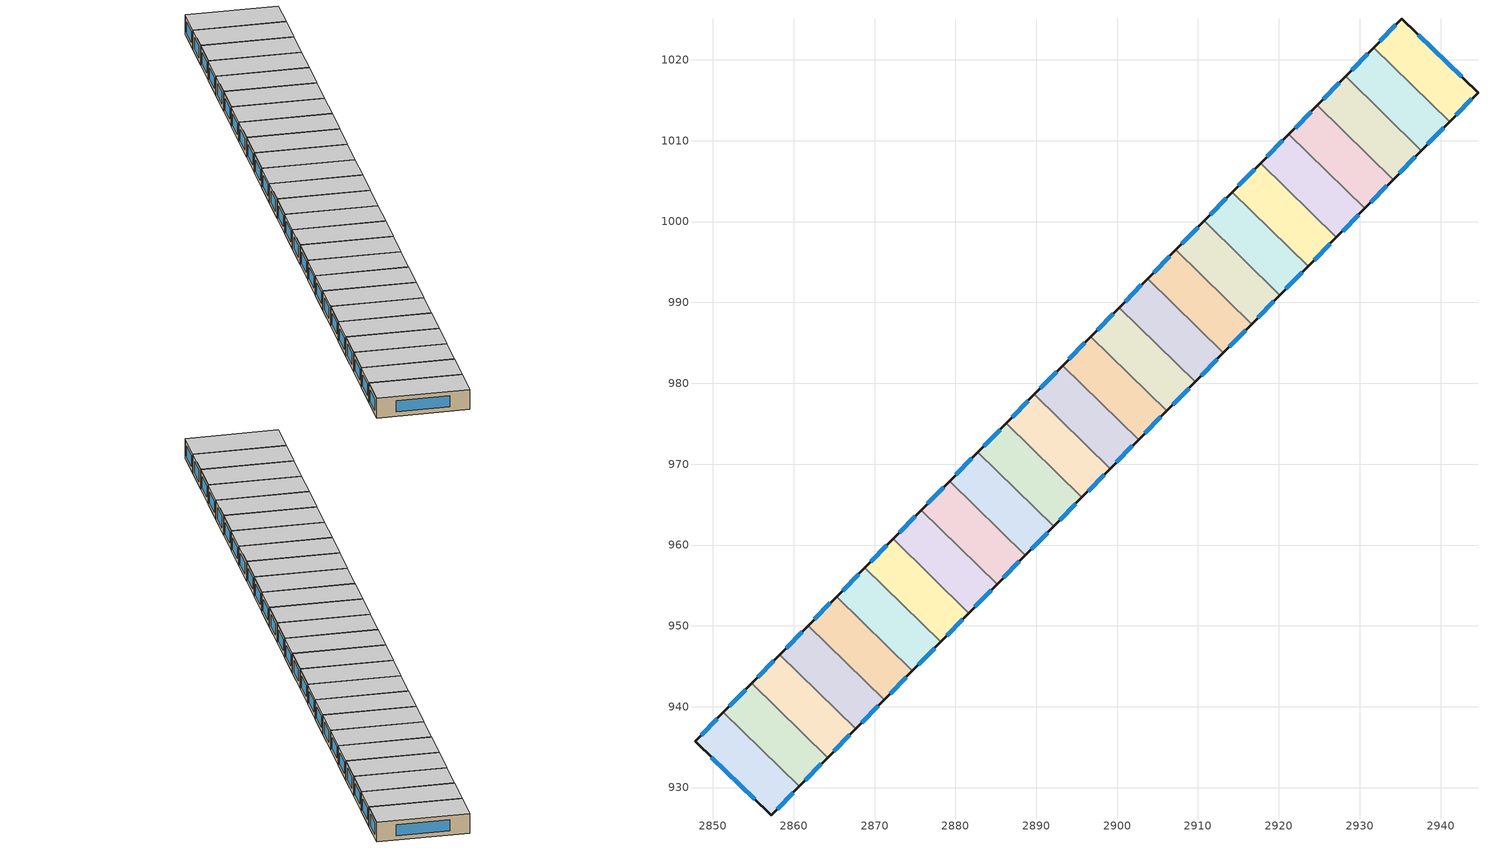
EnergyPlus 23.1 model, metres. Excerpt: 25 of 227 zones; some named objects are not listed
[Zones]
149cfdc3fe25d560_F6_dwelling_0
 floor to 149cfdc3fe25d560_F5_dwelling_0 (EU_floor_Construction): 2944.63,1015.95 2941.12,1012.36 2931.74,1021.53 2935.23,1025.08 z18
 wall outside (EU_wall_Construction): 2941.12,1012.36 2944.63,1015.95 2935.23,1025.08 2931.74,1021.53 z18:21
 wall to 149cfdc3fe25d560_F6_dwelling_1 (EU_wall_Construction): 2931.74,1021.53 2941.12,1012.36 z18:21
 window (EU_Window_Construction): 2934.48,1024.32 2932.49,1022.29 / 2942.62,1017.9 2937.24,1023.13 / 2941.87,1013.12 2943.88,1015.18 z18.64:20.36
 ceiling to 149cfdc3fe25d560_F7_dwelling_0 (EU_floor_Construction): 2941.12,1012.36 2944.63,1015.95 2935.23,1025.08 2931.74,1021.53 z21
149cfdc3fe25d560_F6_dwelling_1
 floor to 149cfdc3fe25d560_F5_dwelling_1 (EU_floor_Construction): 2941.12,1012.36 2937.62,1008.78 2928.25,1017.95 2931.74,1021.53 z18
 wall outside (EU_wall_Construction): 2931.74,1021.53 2928.25,1017.95 / 2937.62,1008.78 2941.12,1012.36 z18:21
 wall to 149cfdc3fe25d560_F6_dwelling_2 (EU_wall_Construction): 2928.25,1017.95 2937.62,1008.78 z18:21
 window (EU_Window_Construction): 2930.99,1020.76 2929,1018.71 / 2938.37,1009.54 2940.37,1011.59 z18.64:20.36
 ceiling to 149cfdc3fe25d560_F7_dwelling_1 (EU_floor_Construction): 2937.62,1008.78 2941.12,1012.36 2931.74,1021.53 2928.25,1017.95 z21
149cfdc3fe25d560_F6_dwelling_10
 floor to 149cfdc3fe25d560_F5_dwelling_10 (EU_floor_Construction): 2909.64,980.18 2906.14,976.6 2896.77,985.77 2900.26,989.35 z18
 wall outside (EU_wall_Construction): 2900.26,989.35 2896.77,985.77 / 2906.14,976.6 2909.64,980.18 z18:21
 wall to 149cfdc3fe25d560_F6_dwelling_11 (EU_wall_Construction): 2896.77,985.77 2906.14,976.6 z18:21
 wall to 149cfdc3fe25d560_F6_dwelling_9 (EU_wall_Construction): 2909.64,980.18 2900.26,989.35 z18:21
 window (EU_Window_Construction): 2899.51,988.58 2897.52,986.54 / 2906.89,977.37 2908.89,979.41 z18.64:20.36
 ceiling to 149cfdc3fe25d560_F7_dwelling_10 (EU_floor_Construction): 2906.14,976.6 2909.64,980.18 2900.26,989.35 2896.77,985.77 z21
149cfdc3fe25d560_F6_dwelling_11
 floor to 149cfdc3fe25d560_F5_dwelling_11 (EU_floor_Construction): 2906.14,976.6 2902.65,973.03 2893.27,982.2 2896.77,985.77 z18
 wall outside (EU_wall_Construction): 2896.77,985.77 2893.27,982.2 / 2902.65,973.03 2906.14,976.6 z18:21
 wall to 149cfdc3fe25d560_F6_dwelling_12 (EU_wall_Construction): 2893.27,982.2 2902.65,973.03 z18:21
 window (EU_Window_Construction): 2896.02,985.01 2894.02,982.97 / 2903.39,973.79 2905.39,975.84 z18.64:20.36
 ceiling to 149cfdc3fe25d560_F7_dwelling_11 (EU_floor_Construction): 2902.65,973.03 2906.14,976.6 2896.77,985.77 2893.27,982.2 z21
149cfdc3fe25d560_F6_dwelling_12
 floor to 149cfdc3fe25d560_F5_dwelling_12 (EU_floor_Construction): 2902.65,973.03 2899.15,969.45 2889.77,978.62 2893.27,982.2 z18
 wall outside (EU_wall_Construction): 2893.27,982.2 2889.77,978.62 / 2899.15,969.45 2902.65,973.03 z18:21
 wall to 149cfdc3fe25d560_F6_dwelling_13 (EU_wall_Construction): 2889.77,978.62 2899.15,969.45 z18:21
 window (EU_Window_Construction): 2892.52,981.43 2890.52,979.39 / 2899.9,970.22 2901.9,972.26 z18.64:20.36
 ceiling to 149cfdc3fe25d560_F7_dwelling_12 (EU_floor_Construction): 2899.15,969.45 2902.65,973.03 2893.27,982.2 2889.77,978.62 z21
149cfdc3fe25d560_F6_dwelling_13
 floor to 149cfdc3fe25d560_F5_dwelling_13 (EU_floor_Construction): 2899.15,969.45 2895.65,965.88 2886.28,975.05 2889.77,978.62 z18
 wall outside (EU_wall_Construction): 2889.77,978.62 2886.28,975.05 / 2895.65,965.88 2899.15,969.45 z18:21
 wall to 149cfdc3fe25d560_F6_dwelling_14 (EU_wall_Construction): 2886.28,975.05 2895.65,965.88 z18:21
 window (EU_Window_Construction): 2889.02,977.86 2887.02,975.82 / 2896.4,966.64 2898.4,968.69 z18.64:20.36
 ceiling to 149cfdc3fe25d560_F7_dwelling_13 (EU_floor_Construction): 2895.65,965.88 2899.15,969.45 2889.77,978.62 2886.28,975.05 z21
149cfdc3fe25d560_F6_dwelling_14
 floor to 149cfdc3fe25d560_F5_dwelling_14 (EU_floor_Construction): 2895.65,965.88 2892.15,962.3 2882.78,971.47 2886.28,975.05 z18
 wall outside (EU_wall_Construction): 2886.28,975.05 2882.78,971.47 / 2892.15,962.3 2895.65,965.88 z18:21
 wall to 149cfdc3fe25d560_F6_dwelling_15 (EU_wall_Construction): 2882.78,971.47 2892.15,962.3 z18:21
 window (EU_Window_Construction): 2885.53,974.28 2883.53,972.24 / 2892.9,963.07 2894.9,965.11 z18.64:20.36
 ceiling to 149cfdc3fe25d560_F7_dwelling_14 (EU_floor_Construction): 2892.15,962.3 2895.65,965.88 2886.28,975.05 2882.78,971.47 z21
149cfdc3fe25d560_F6_dwelling_15
 floor to 149cfdc3fe25d560_F5_dwelling_15 (EU_floor_Construction): 2892.15,962.3 2888.66,958.73 2879.28,967.9 2882.78,971.47 z18
 wall outside (EU_wall_Construction): 2882.78,971.47 2879.28,967.9 / 2888.66,958.73 2892.15,962.3 z18:21
 wall to 149cfdc3fe25d560_F6_dwelling_16 (EU_wall_Construction): 2879.28,967.9 2888.66,958.73 z18:21
 window (EU_Window_Construction): 2882.03,970.71 2880.03,968.67 / 2889.41,959.49 2891.41,961.54 z18.64:20.36
 ceiling to 149cfdc3fe25d560_F7_dwelling_15 (EU_floor_Construction): 2888.66,958.73 2892.15,962.3 2882.78,971.47 2879.28,967.9 z21
149cfdc3fe25d560_F6_dwelling_16
 floor to 149cfdc3fe25d560_F5_dwelling_16 (EU_floor_Construction): 2888.66,958.73 2885.16,955.15 2875.78,964.33 2879.28,967.9 z18
 wall outside (EU_wall_Construction): 2879.28,967.9 2875.78,964.33 / 2885.16,955.15 2888.66,958.73 z18:21
 wall to 149cfdc3fe25d560_F6_dwelling_17 (EU_wall_Construction): 2875.78,964.33 2885.16,955.15 z18:21
 window (EU_Window_Construction): 2878.53,967.14 2876.53,965.09 / 2885.91,955.92 2887.91,957.96 z18.64:20.36
 ceiling to 149cfdc3fe25d560_F7_dwelling_16 (EU_floor_Construction): 2885.16,955.15 2888.66,958.73 2879.28,967.9 2875.78,964.33 z21
149cfdc3fe25d560_F6_dwelling_17
 floor to 149cfdc3fe25d560_F5_dwelling_17 (EU_floor_Construction): 2885.16,955.15 2881.66,951.58 2872.29,960.75 2875.78,964.33 z18
 wall outside (EU_wall_Construction): 2875.78,964.33 2872.29,960.75 / 2881.66,951.58 2885.16,955.15 z18:21
 wall to 149cfdc3fe25d560_F6_dwelling_18 (EU_wall_Construction): 2872.29,960.75 2881.66,951.58 z18:21
 window (EU_Window_Construction): 2875.03,963.56 2873.04,961.52 / 2882.41,952.34 2884.41,954.39 z18.64:20.36
 ceiling to 149cfdc3fe25d560_F7_dwelling_17 (EU_floor_Construction): 2881.66,951.58 2885.16,955.15 2875.78,964.33 2872.29,960.75 z21
149cfdc3fe25d560_F6_dwelling_18
 floor to 149cfdc3fe25d560_F5_dwelling_18 (EU_floor_Construction): 2881.66,951.58 2878.17,948 2868.79,957.18 2872.29,960.75 z18
 wall outside (EU_wall_Construction): 2872.29,960.75 2868.79,957.18 / 2878.17,948 2881.66,951.58 z18:21
 wall to 149cfdc3fe25d560_F6_dwelling_19 (EU_wall_Construction): 2868.79,957.18 2878.17,948 z18:21
 window (EU_Window_Construction): 2871.54,959.99 2869.54,957.94 / 2878.92,948.77 2880.91,950.81 z18.64:20.36
 ceiling to 149cfdc3fe25d560_F7_dwelling_18 (EU_floor_Construction): 2878.17,948 2881.66,951.58 2872.29,960.75 2868.79,957.18 z21
149cfdc3fe25d560_F6_dwelling_19
 floor to 149cfdc3fe25d560_F5_dwelling_19 (EU_floor_Construction): 2878.17,948 2874.67,944.43 2865.29,953.6 2868.79,957.18 z18
 wall outside (EU_wall_Construction): 2868.79,957.18 2865.29,953.6 / 2874.67,944.43 2878.17,948 z18:21
 wall to 149cfdc3fe25d560_F6_dwelling_20 (EU_wall_Construction): 2865.29,953.6 2874.67,944.43 z18:21
 window (EU_Window_Construction): 2868.04,956.41 2866.04,954.37 / 2875.42,945.2 2877.42,947.24 z18.64:20.36
 ceiling to 149cfdc3fe25d560_F7_dwelling_19 (EU_floor_Construction): 2874.67,944.43 2878.17,948 2868.79,957.18 2865.29,953.6 z21
149cfdc3fe25d560_F6_dwelling_2
 floor to 149cfdc3fe25d560_F5_dwelling_2 (EU_floor_Construction): 2937.62,1008.78 2934.12,1005.2 2924.75,1014.38 2928.25,1017.95 z18
 wall outside (EU_wall_Construction): 2928.25,1017.95 2924.75,1014.38 / 2934.12,1005.2 2937.62,1008.78 z18:21
 wall to 149cfdc3fe25d560_F6_dwelling_3 (EU_wall_Construction): 2924.75,1014.38 2934.12,1005.2 z18:21
 window (EU_Window_Construction): 2927.5,1017.18 2925.5,1015.14 / 2934.87,1005.97 2936.87,1008.01 z18.64:20.36
 ceiling to 149cfdc3fe25d560_F7_dwelling_2 (EU_floor_Construction): 2934.12,1005.2 2937.62,1008.78 2928.25,1017.95 2924.75,1014.38 z21
149cfdc3fe25d560_F6_dwelling_20
 floor to 149cfdc3fe25d560_F5_dwelling_20 (EU_floor_Construction): 2874.67,944.43 2871.17,940.86 2861.8,950.03 2865.29,953.6 z18
 wall outside (EU_wall_Construction): 2865.29,953.6 2861.8,950.03 / 2871.17,940.86 2874.67,944.43 z18:21
 wall to 149cfdc3fe25d560_F6_dwelling_21 (EU_wall_Construction): 2861.8,950.03 2871.17,940.86 z18:21
 window (EU_Window_Construction): 2864.54,952.84 2862.55,950.8 / 2871.92,941.62 2873.92,943.67 z18.64:20.36
 ceiling to 149cfdc3fe25d560_F7_dwelling_20 (EU_floor_Construction): 2871.17,940.86 2874.67,944.43 2865.29,953.6 2861.8,950.03 z21
149cfdc3fe25d560_F6_dwelling_21
 floor to 149cfdc3fe25d560_F5_dwelling_21 (EU_floor_Construction): 2871.17,940.86 2867.68,937.28 2858.3,946.46 2861.8,950.03 z18
 wall outside (EU_wall_Construction): 2861.8,950.03 2858.3,946.46 / 2867.68,937.28 2871.17,940.86 z18:21
 wall to 149cfdc3fe25d560_F6_dwelling_22 (EU_wall_Construction): 2858.3,946.46 2867.68,937.28 z18:21
 window (EU_Window_Construction): 2861.05,949.26 2859.05,947.22 / 2868.43,938.05 2870.43,940.09 z18.64:20.36
 ceiling to 149cfdc3fe25d560_F7_dwelling_21 (EU_floor_Construction): 2867.68,937.28 2871.17,940.86 2861.8,950.03 2858.3,946.46 z21
149cfdc3fe25d560_F6_dwelling_22
 floor to 149cfdc3fe25d560_F5_dwelling_22 (EU_floor_Construction): 2867.68,937.28 2864.18,933.71 2854.8,942.88 2858.3,946.46 z18
 wall outside (EU_wall_Construction): 2858.3,946.46 2854.8,942.88 / 2864.18,933.71 2867.68,937.28 z18:21
 wall to 149cfdc3fe25d560_F6_dwelling_23 (EU_wall_Construction): 2854.8,942.88 2864.18,933.71 z18:21
 window (EU_Window_Construction): 2857.55,945.69 2855.55,943.65 / 2864.93,934.47 2866.93,936.52 z18.64:20.36
 ceiling to 149cfdc3fe25d560_F7_dwelling_22 (EU_floor_Construction): 2864.18,933.71 2867.68,937.28 2858.3,946.46 2854.8,942.88 z21
149cfdc3fe25d560_F6_dwelling_23
 floor to 149cfdc3fe25d560_F5_dwelling_23 (EU_floor_Construction): 2864.18,933.71 2860.68,930.13 2851.31,939.31 2854.8,942.88 z18
 wall outside (EU_wall_Construction): 2854.8,942.88 2851.31,939.31 / 2860.68,930.13 2864.18,933.71 z18:21
 wall to 149cfdc3fe25d560_F6_dwelling_24 (EU_wall_Construction): 2851.31,939.31 2860.68,930.13 z18:21
 window (EU_Window_Construction): 2854.05,942.12 2852.06,940.07 / 2861.43,930.9 2863.43,932.94 z18.64:20.36
 ceiling to 149cfdc3fe25d560_F7_dwelling_23 (EU_floor_Construction): 2860.68,930.13 2864.18,933.71 2854.8,942.88 2851.31,939.31 z21
149cfdc3fe25d560_F6_dwelling_24
 floor to 149cfdc3fe25d560_F5_dwelling_24 (EU_floor_Construction): 2860.68,930.13 2857.21,926.58 2847.79,935.72 2851.31,939.31 z18
 wall outside (EU_wall_Construction): 2851.31,939.31 2847.79,935.72 2857.21,926.58 2860.68,930.13 z18:21
 window (EU_Window_Construction): 2849.81,933.76 2855.19,928.54 / 2850.55,938.54 2848.54,936.49 / 2857.95,927.34 2859.94,929.37 z18.64:20.36
 ceiling to 149cfdc3fe25d560_F7_dwelling_24 (EU_floor_Construction): 2857.21,926.58 2860.68,930.13 2851.31,939.31 2847.79,935.72 z21
149cfdc3fe25d560_F6_dwelling_3
 floor to 149cfdc3fe25d560_F5_dwelling_3 (EU_floor_Construction): 2934.12,1005.2 2930.62,1001.63 2921.25,1010.8 2924.75,1014.38 z18
 wall outside (EU_wall_Construction): 2924.75,1014.38 2921.25,1010.8 / 2930.62,1001.63 2934.12,1005.2 z18:21
 wall to 149cfdc3fe25d560_F6_dwelling_4 (EU_wall_Construction): 2921.25,1010.8 2930.62,1001.63 z18:21
 window (EU_Window_Construction): 2924,1013.61 2922,1011.56 / 2931.37,1002.39 2933.37,1004.44 z18.64:20.36
 ceiling to 149cfdc3fe25d560_F7_dwelling_3 (EU_floor_Construction): 2930.62,1001.63 2934.12,1005.2 2924.75,1014.38 2921.25,1010.8 z21
149cfdc3fe25d560_F6_dwelling_4
 floor to 149cfdc3fe25d560_F5_dwelling_4 (EU_floor_Construction): 2930.62,1001.63 2927.13,998.05 2917.75,1007.22 2921.25,1010.8 z18
 wall outside (EU_wall_Construction): 2921.25,1010.8 2917.75,1007.22 / 2927.13,998.05 2930.62,1001.63 z18:21
 wall to 149cfdc3fe25d560_F6_dwelling_5 (EU_wall_Construction): 2917.75,1007.22 2927.13,998.05 z18:21
 window (EU_Window_Construction): 2920.5,1010.03 2918.5,1007.99 / 2927.88,998.82 2929.88,1000.86 z18.64:20.36
 ceiling to 149cfdc3fe25d560_F7_dwelling_4 (EU_floor_Construction): 2927.13,998.05 2930.62,1001.63 2921.25,1010.8 2917.75,1007.22 z21
149cfdc3fe25d560_F6_dwelling_5
 floor to 149cfdc3fe25d560_F5_dwelling_5 (EU_floor_Construction): 2927.13,998.05 2923.63,994.48 2914.26,1003.65 2917.75,1007.22 z18
 wall outside (EU_wall_Construction): 2917.75,1007.22 2914.26,1003.65 / 2923.63,994.48 2927.13,998.05 z18:21
 wall to 149cfdc3fe25d560_F6_dwelling_6 (EU_wall_Construction): 2914.26,1003.65 2923.63,994.48 z18:21
 window (EU_Window_Construction): 2917,1006.46 2915,1004.41 / 2924.38,995.24 2926.38,997.29 z18.64:20.36
 ceiling to 149cfdc3fe25d560_F7_dwelling_5 (EU_floor_Construction): 2923.63,994.48 2927.13,998.05 2917.75,1007.22 2914.26,1003.65 z21
149cfdc3fe25d560_F6_dwelling_6
 floor to 149cfdc3fe25d560_F5_dwelling_6 (EU_floor_Construction): 2923.63,994.48 2920.13,990.9 2910.76,1000.07 2914.26,1003.65 z18
 wall outside (EU_wall_Construction): 2914.26,1003.65 2910.76,1000.07 / 2920.13,990.9 2923.63,994.48 z18:21
 wall to 149cfdc3fe25d560_F6_dwelling_7 (EU_wall_Construction): 2910.76,1000.07 2920.13,990.9 z18:21
 window (EU_Window_Construction): 2913.51,1002.88 2911.51,1000.84 / 2920.88,991.67 2922.88,993.71 z18.64:20.36
 ceiling to 149cfdc3fe25d560_F7_dwelling_6 (EU_floor_Construction): 2920.13,990.9 2923.63,994.48 2914.26,1003.65 2910.76,1000.07 z21
149cfdc3fe25d560_F6_dwelling_7
 floor to 149cfdc3fe25d560_F5_dwelling_7 (EU_floor_Construction): 2920.13,990.9 2916.64,987.33 2907.26,996.5 2910.76,1000.07 z18
 wall outside (EU_wall_Construction): 2910.76,1000.07 2907.26,996.5 / 2916.64,987.33 2920.13,990.9 z18:21
 wall to 149cfdc3fe25d560_F6_dwelling_8 (EU_wall_Construction): 2907.26,996.5 2916.64,987.33 z18:21
 window (EU_Window_Construction): 2910.01,999.31 2908.01,997.26 / 2917.38,988.09 2919.38,990.14 z18.64:20.36
 ceiling to 149cfdc3fe25d560_F7_dwelling_7 (EU_floor_Construction): 2916.64,987.33 2920.13,990.9 2910.76,1000.07 2907.26,996.5 z21
149cfdc3fe25d560_F6_dwelling_8
 floor to 149cfdc3fe25d560_F5_dwelling_8 (EU_floor_Construction): 2916.64,987.33 2913.14,983.75 2903.76,992.92 2907.26,996.5 z18
 wall outside (EU_wall_Construction): 2907.26,996.5 2903.76,992.92 / 2913.14,983.75 2916.64,987.33 z18:21
 wall to 149cfdc3fe25d560_F6_dwelling_9 (EU_wall_Construction): 2903.76,992.92 2913.14,983.75 z18:21
 window (EU_Window_Construction): 2906.51,995.73 2904.51,993.69 / 2913.89,984.52 2915.89,986.56 z18.64:20.36
 ceiling to 149cfdc3fe25d560_F7_dwelling_8 (EU_floor_Construction): 2913.14,983.75 2916.64,987.33 2907.26,996.5 2903.76,992.92 z21
149cfdc3fe25d560_F6_dwelling_9
 floor to 149cfdc3fe25d560_F5_dwelling_9 (EU_floor_Construction): 2913.14,983.75 2909.64,980.18 2900.26,989.35 2903.76,992.92 z18
 wall outside (EU_wall_Construction): 2903.76,992.92 2900.26,989.35 / 2909.64,980.18 2913.14,983.75 z18:21
 window (EU_Window_Construction): 2903.01,992.16 2901.01,990.11 / 2910.39,980.94 2912.39,982.99 z18.64:20.36
 ceiling to 149cfdc3fe25d560_F7_dwelling_9 (EU_floor_Construction): 2909.64,980.18 2913.14,983.75 2903.76,992.92 2900.26,989.35 z21
[Building]
EU S2 Campaign: North Axis=0; Terrain=City; Solar Distribution=FullExterior
[Site:Location]
Yerevan-Zvartnots.Intl.AP: Latitude=40.15; Longitude=44.383; Time Zone=4; Elevation=854
[SizingPeriod:WeatherFileDays]
AnnualSizingPeriod: Begin Month=1; Begin Day of Month=1; End Month=12; End Day of Month=31; Day of Week for Start Day=Monday; Use Weather File Daylight Saving Period=No; Use Weather File Rain and Snow Indicators=No
[MATERIAL]
EU_InternalMass_Material: Roughness=MediumRough; Thickness=0.1; Conductivity=1; Density=1800; Specific Heat=900; Thermal Absorptance=0.9; Solar Absorptance=0.7; Visible Absorptance=0.7
[MATERIAL:NOMASS] Roughness=MediumRough; Thermal Absorptance=0.9; Solar Absorptance=0.7; Visible Absorptance=0.7
Name | Thermal Resistance
EU_wall_NoMass | 1.05043
EU_floor_NoMass | 0.478065
[WINDOWMATERIAL:SIMPLEGLAZINGSYSTEM]
EU_Window_SimpleGlazing: UFactor=2.5566; Solar Heat Gain Coefficient=0.75; Visible Transmittance=0.75
[CONSTRUCTION]
EU_wall_Construction: EU_wall_NoMass
EU_floor_Construction: EU_floor_NoMass
EU_Window_Construction: EU_Window_SimpleGlazing
EU_InternalMass_Construction: EU_InternalMass_Material
[ZONE] Type=1; Multiplier=1; Ceiling Height=autocalculate; Floor Area=autocalculate; Part of Total Floor Area=Yes
Name | Volume
149cfdc3fe25d560_F6_dwelling_0 | 196.779
149cfdc3fe25d560_F6_dwelling_1 | 196.794
149cfdc3fe25d560_F6_dwelling_10; 149cfdc3fe25d560_F6_dwelling_7; 149cfdc3fe25d560_F6_dwelling_8; 149cfdc3fe25d560_F6_dwelling_9 | 196.789
149cfdc3fe25d560_F6_dwelling_11 | 196.734
149cfdc3fe25d560_F6_dwelling_12; 149cfdc3fe25d560_F6_dwelling_13; 149cfdc3fe25d560_F6_dwelling_24 | 196.8
149cfdc3fe25d560_F6_dwelling_14 | 196.781
149cfdc3fe25d560_F6_dwelling_15 | 196.745
149cfdc3fe25d560_F6_dwelling_16 | 196.791
149cfdc3fe25d560_F6_dwelling_17 | 196.774
149cfdc3fe25d560_F6_dwelling_18; 149cfdc3fe25d560_F6_dwelling_19; 149cfdc3fe25d560_F6_dwelling_21 | 196.785
149cfdc3fe25d560_F6_dwelling_2 | 196.749
149cfdc3fe25d560_F6_dwelling_20 | 196.766
149cfdc3fe25d560_F6_dwelling_22 | 196.796
149cfdc3fe25d560_F6_dwelling_23 | 196.74
149cfdc3fe25d560_F6_dwelling_3 | 196.815
149cfdc3fe25d560_F6_dwelling_4 | 196.787
149cfdc3fe25d560_F6_dwelling_5 | 196.759
149cfdc3fe25d560_F6_dwelling_6 | 196.807
[INTERNALMASS] Construction=EU_InternalMass_Construction
Name | Zone or ZoneList | Surface Area
149cfdc3fe25d560_F6_dwelling_0_EU_InternalMass | 149cfdc3fe25d560_F6_dwelling_0 | 65.5929
149cfdc3fe25d560_F6_dwelling_1_EU_InternalMass | 149cfdc3fe25d560_F6_dwelling_1 | 65.5981
149cfdc3fe25d560_F6_dwelling_2_EU_InternalMass | 149cfdc3fe25d560_F6_dwelling_2 | 65.583
149cfdc3fe25d560_F6_dwelling_3_EU_InternalMass | 149cfdc3fe25d560_F6_dwelling_3 | 65.6052
149cfdc3fe25d560_F6_dwelling_4_EU_InternalMass | 149cfdc3fe25d560_F6_dwelling_4 | 65.5958
149cfdc3fe25d560_F6_dwelling_5_EU_InternalMass | 149cfdc3fe25d560_F6_dwelling_5 | 65.5866
149cfdc3fe25d560_F6_dwelling_6_EU_InternalMass | 149cfdc3fe25d560_F6_dwelling_6 | 65.6022
149cfdc3fe25d560_F6_dwelling_7_EU_InternalMass | 149cfdc3fe25d560_F6_dwelling_7 | 65.5965
149cfdc3fe25d560_F6_dwelling_8_EU_InternalMass | 149cfdc3fe25d560_F6_dwelling_8 | 65.5965
149cfdc3fe25d560_F6_dwelling_9_EU_InternalMass | 149cfdc3fe25d560_F6_dwelling_9 | 65.5965
149cfdc3fe25d560_F6_dwelling_10_EU_InternalMass | 149cfdc3fe25d560_F6_dwelling_10 | 65.5965
149cfdc3fe25d560_F6_dwelling_11_EU_InternalMass | 149cfdc3fe25d560_F6_dwelling_11 | 65.5779
149cfdc3fe25d560_F6_dwelling_12_EU_InternalMass | 149cfdc3fe25d560_F6_dwelling_12 | 65.6001
149cfdc3fe25d560_F6_dwelling_13_EU_InternalMass | 149cfdc3fe25d560_F6_dwelling_13 | 65.6001
149cfdc3fe25d560_F6_dwelling_14_EU_InternalMass | 149cfdc3fe25d560_F6_dwelling_14 | 65.5937
149cfdc3fe25d560_F6_dwelling_15_EU_InternalMass | 149cfdc3fe25d560_F6_dwelling_15 | 65.5815
149cfdc3fe25d560_F6_dwelling_16_EU_InternalMass | 149cfdc3fe25d560_F6_dwelling_16 | 65.5971
149cfdc3fe25d560_F6_dwelling_17_EU_InternalMass | 149cfdc3fe25d560_F6_dwelling_17 | 65.5914
149cfdc3fe25d560_F6_dwelling_18_EU_InternalMass | 149cfdc3fe25d560_F6_dwelling_18 | 65.5949
149cfdc3fe25d560_F6_dwelling_19_EU_InternalMass | 149cfdc3fe25d560_F6_dwelling_19 | 65.595
149cfdc3fe25d560_F6_dwelling_20_EU_InternalMass | 149cfdc3fe25d560_F6_dwelling_20 | 65.5886
149cfdc3fe25d560_F6_dwelling_21_EU_InternalMass | 149cfdc3fe25d560_F6_dwelling_21 | 65.595
149cfdc3fe25d560_F6_dwelling_22_EU_InternalMass | 149cfdc3fe25d560_F6_dwelling_22 | 65.5984
149cfdc3fe25d560_F6_dwelling_23_EU_InternalMass | 149cfdc3fe25d560_F6_dwelling_23 | 65.5799
149cfdc3fe25d560_F6_dwelling_24_EU_InternalMass | 149cfdc3fe25d560_F6_dwelling_24 | 65.6
[OTHEREQUIPMENT] Fuel Type=Electricity; Design Level Calculation Method=Watts/Area; Power per Zone Floor Area=1; Fraction Latent=0; Fraction Radiant=0; Fraction Lost=0; Carbon Dioxide Generation Rate=0; EndUse Subcategory=EU_Step8_InternalGains
Name | Zone or ZoneList or Space or SpaceList | Schedule
EU_Step8_InternalGain_149cfdc3fe25d560_F6_dwelling_0_f000 | 149cfdc3fe25d560_F6_dwelling_0 | EU_Step8_GainSchedule_149cfdc3fe25d560_F6_dwelling_0_f000
EU_Step8_InternalGain_149cfdc3fe25d560_F6_dwelling_1_f000 | 149cfdc3fe25d560_F6_dwelling_1 | EU_Step8_GainSchedule_149cfdc3fe25d560_F6_dwelling_1_f000
EU_Step8_InternalGain_149cfdc3fe25d560_F6_dwelling_2_f000 | 149cfdc3fe25d560_F6_dwelling_2 | EU_Step8_GainSchedule_149cfdc3fe25d560_F6_dwelling_2_f000
EU_Step8_InternalGain_149cfdc3fe25d560_F6_dwelling_3_f000 | 149cfdc3fe25d560_F6_dwelling_3 | EU_Step8_GainSchedule_149cfdc3fe25d560_F6_dwelling_3_f000
EU_Step8_InternalGain_149cfdc3fe25d560_F6_dwelling_4_f000 | 149cfdc3fe25d560_F6_dwelling_4 | EU_Step8_GainSchedule_149cfdc3fe25d560_F6_dwelling_4_f000
EU_Step8_InternalGain_149cfdc3fe25d560_F6_dwelling_5_f000 | 149cfdc3fe25d560_F6_dwelling_5 | EU_Step8_GainSchedule_149cfdc3fe25d560_F6_dwelling_5_f000
EU_Step8_InternalGain_149cfdc3fe25d560_F6_dwelling_6_f000 | 149cfdc3fe25d560_F6_dwelling_6 | EU_Step8_GainSchedule_149cfdc3fe25d560_F6_dwelling_6_f000
EU_Step8_InternalGain_149cfdc3fe25d560_F6_dwelling_7_f000 | 149cfdc3fe25d560_F6_dwelling_7 | EU_Step8_GainSchedule_149cfdc3fe25d560_F6_dwelling_7_f000
EU_Step8_InternalGain_149cfdc3fe25d560_F6_dwelling_8_f000 | 149cfdc3fe25d560_F6_dwelling_8 | EU_Step8_GainSchedule_149cfdc3fe25d560_F6_dwelling_8_f000
EU_Step8_InternalGain_149cfdc3fe25d560_F6_dwelling_9_f000 | 149cfdc3fe25d560_F6_dwelling_9 | EU_Step8_GainSchedule_149cfdc3fe25d560_F6_dwelling_9_f000
EU_Step8_InternalGain_149cfdc3fe25d560_F6_dwelling_10_f000 | 149cfdc3fe25d560_F6_dwelling_10 | EU_Step8_GainSchedule_149cfdc3fe25d560_F6_dwelling_10_f000
EU_Step8_InternalGain_149cfdc3fe25d560_F6_dwelling_11_f000 | 149cfdc3fe25d560_F6_dwelling_11 | EU_Step8_GainSchedule_149cfdc3fe25d560_F6_dwelling_11_f000
EU_Step8_InternalGain_149cfdc3fe25d560_F6_dwelling_12_f000 | 149cfdc3fe25d560_F6_dwelling_12 | EU_Step8_GainSchedule_149cfdc3fe25d560_F6_dwelling_12_f000
EU_Step8_InternalGain_149cfdc3fe25d560_F6_dwelling_13_f000 | 149cfdc3fe25d560_F6_dwelling_13 | EU_Step8_GainSchedule_149cfdc3fe25d560_F6_dwelling_13_f000
EU_Step8_InternalGain_149cfdc3fe25d560_F6_dwelling_14_f000 | 149cfdc3fe25d560_F6_dwelling_14 | EU_Step8_GainSchedule_149cfdc3fe25d560_F6_dwelling_14_f000
EU_Step8_InternalGain_149cfdc3fe25d560_F6_dwelling_15_f000 | 149cfdc3fe25d560_F6_dwelling_15 | EU_Step8_GainSchedule_149cfdc3fe25d560_F6_dwelling_15_f000
EU_Step8_InternalGain_149cfdc3fe25d560_F6_dwelling_16_f000 | 149cfdc3fe25d560_F6_dwelling_16 | EU_Step8_GainSchedule_149cfdc3fe25d560_F6_dwelling_16_f000
EU_Step8_InternalGain_149cfdc3fe25d560_F6_dwelling_17_f000 | 149cfdc3fe25d560_F6_dwelling_17 | EU_Step8_GainSchedule_149cfdc3fe25d560_F6_dwelling_17_f000
EU_Step8_InternalGain_149cfdc3fe25d560_F6_dwelling_18_f000 | 149cfdc3fe25d560_F6_dwelling_18 | EU_Step8_GainSchedule_149cfdc3fe25d560_F6_dwelling_18_f000
EU_Step8_InternalGain_149cfdc3fe25d560_F6_dwelling_19_f000 | 149cfdc3fe25d560_F6_dwelling_19 | EU_Step8_GainSchedule_149cfdc3fe25d560_F6_dwelling_19_f000
EU_Step8_InternalGain_149cfdc3fe25d560_F6_dwelling_20_f000 | 149cfdc3fe25d560_F6_dwelling_20 | EU_Step8_GainSchedule_149cfdc3fe25d560_F6_dwelling_20_f000
EU_Step8_InternalGain_149cfdc3fe25d560_F6_dwelling_21_f000 | 149cfdc3fe25d560_F6_dwelling_21 | EU_Step8_GainSchedule_149cfdc3fe25d560_F6_dwelling_21_f000
EU_Step8_InternalGain_149cfdc3fe25d560_F6_dwelling_22_f000 | 149cfdc3fe25d560_F6_dwelling_22 | EU_Step8_GainSchedule_149cfdc3fe25d560_F6_dwelling_22_f000
EU_Step8_InternalGain_149cfdc3fe25d560_F6_dwelling_23_f000 | 149cfdc3fe25d560_F6_dwelling_23 | EU_Step8_GainSchedule_149cfdc3fe25d560_F6_dwelling_23_f000
EU_Step8_InternalGain_149cfdc3fe25d560_F6_dwelling_24_f000 | 149cfdc3fe25d560_F6_dwelling_24 | EU_Step8_GainSchedule_149cfdc3fe25d560_F6_dwelling_24_f000
[ZONEVENTILATION:DESIGNFLOWRATE] Schedule=EU_AlwaysOn; Design Flow Rate Calculation Method=AirChanges/Hour; Air Changes per Hour=0.557805; Ventilation Type=Natural; Fan Pressure Rise=0; Fan Total Efficiency=1; Constant Term Coefficient=1; Temperature Term Coefficient=0; Velocity Term Coefficient=0; Velocity Squared Term Coefficient=0; Minimum Indoor Temperature=-100; Maximum Indoor Temperature=100; Delta Temperature=-100; Minimum Outdoor Temperature=-100; Maximum Outdoor Temperature=100; Maximum Wind Speed=40
Name | Zone or ZoneList or Space or SpaceList
EU_ConstantAir_149cfdc3fe25d560_F6_dwelling_0 | 149cfdc3fe25d560_F6_dwelling_0
EU_ConstantAir_149cfdc3fe25d560_F6_dwelling_1 | 149cfdc3fe25d560_F6_dwelling_1
EU_ConstantAir_149cfdc3fe25d560_F6_dwelling_2 | 149cfdc3fe25d560_F6_dwelling_2
EU_ConstantAir_149cfdc3fe25d560_F6_dwelling_3 | 149cfdc3fe25d560_F6_dwelling_3
EU_ConstantAir_149cfdc3fe25d560_F6_dwelling_4 | 149cfdc3fe25d560_F6_dwelling_4
EU_ConstantAir_149cfdc3fe25d560_F6_dwelling_5 | 149cfdc3fe25d560_F6_dwelling_5
EU_ConstantAir_149cfdc3fe25d560_F6_dwelling_6 | 149cfdc3fe25d560_F6_dwelling_6
EU_ConstantAir_149cfdc3fe25d560_F6_dwelling_7 | 149cfdc3fe25d560_F6_dwelling_7
EU_ConstantAir_149cfdc3fe25d560_F6_dwelling_8 | 149cfdc3fe25d560_F6_dwelling_8
EU_ConstantAir_149cfdc3fe25d560_F6_dwelling_9 | 149cfdc3fe25d560_F6_dwelling_9
EU_ConstantAir_149cfdc3fe25d560_F6_dwelling_10 | 149cfdc3fe25d560_F6_dwelling_10
EU_ConstantAir_149cfdc3fe25d560_F6_dwelling_11 | 149cfdc3fe25d560_F6_dwelling_11
EU_ConstantAir_149cfdc3fe25d560_F6_dwelling_12 | 149cfdc3fe25d560_F6_dwelling_12
EU_ConstantAir_149cfdc3fe25d560_F6_dwelling_13 | 149cfdc3fe25d560_F6_dwelling_13
EU_ConstantAir_149cfdc3fe25d560_F6_dwelling_14 | 149cfdc3fe25d560_F6_dwelling_14
EU_ConstantAir_149cfdc3fe25d560_F6_dwelling_15 | 149cfdc3fe25d560_F6_dwelling_15
EU_ConstantAir_149cfdc3fe25d560_F6_dwelling_16 | 149cfdc3fe25d560_F6_dwelling_16
EU_ConstantAir_149cfdc3fe25d560_F6_dwelling_17 | 149cfdc3fe25d560_F6_dwelling_17
EU_ConstantAir_149cfdc3fe25d560_F6_dwelling_18 | 149cfdc3fe25d560_F6_dwelling_18
EU_ConstantAir_149cfdc3fe25d560_F6_dwelling_19 | 149cfdc3fe25d560_F6_dwelling_19
EU_ConstantAir_149cfdc3fe25d560_F6_dwelling_20 | 149cfdc3fe25d560_F6_dwelling_20
EU_ConstantAir_149cfdc3fe25d560_F6_dwelling_21 | 149cfdc3fe25d560_F6_dwelling_21
EU_ConstantAir_149cfdc3fe25d560_F6_dwelling_22 | 149cfdc3fe25d560_F6_dwelling_22
EU_ConstantAir_149cfdc3fe25d560_F6_dwelling_23 | 149cfdc3fe25d560_F6_dwelling_23
EU_ConstantAir_149cfdc3fe25d560_F6_dwelling_24 | 149cfdc3fe25d560_F6_dwelling_24
[HVACTEMPLATE:ZONE:IDEALLOADSAIRSYSTEM] System Availability Schedule=EU_AlwaysOn; Maximum Heating Supply Air Temperature=50; Minimum Cooling Supply Air Temperature=13; Maximum Heating Supply Air Humidity Ratio=0.0156; Minimum Cooling Supply Air Humidity Ratio=0.0077; Heating Limit=NoLimit; Cooling Limit=NoLimit; Heating Availability Schedule=EU_AlwaysOn; Cooling Availability Schedule=EU_CoolingOff; Dehumidification Control Type=ConstantSensibleHeatRatio; Cooling Sensible Heat Ratio=0.7; Dehumidification Setpoint=60; Humidification Control Type=None; Humidification Setpoint=30; Outdoor Air Method=None; Outdoor Air Flow Rate per Person=0.00944; Outdoor Air Flow Rate per Zone Floor Area=0; Outdoor Air Flow Rate per Zone=0; Demand Controlled Ventilation Type=None; Outdoor Air Economizer Type=NoEconomizer; Heat Recovery Type=None; Sensible Heat Recovery Effectiveness=0.7; Latent Heat Recovery Effectiveness=0.65
Name | Template Thermostat
149cfdc3fe25d560_F6_dwelling_0 | EU_HeatOnly_149cfdc3fe25d560_F6_dwelling_0
149cfdc3fe25d560_F6_dwelling_1 | EU_HeatOnly_149cfdc3fe25d560_F6_dwelling_1
149cfdc3fe25d560_F6_dwelling_2 | EU_HeatOnly_149cfdc3fe25d560_F6_dwelling_2
149cfdc3fe25d560_F6_dwelling_3 | EU_HeatOnly_149cfdc3fe25d560_F6_dwelling_3
149cfdc3fe25d560_F6_dwelling_4 | EU_HeatOnly_149cfdc3fe25d560_F6_dwelling_4
149cfdc3fe25d560_F6_dwelling_5 | EU_HeatOnly_149cfdc3fe25d560_F6_dwelling_5
149cfdc3fe25d560_F6_dwelling_6 | EU_HeatOnly_149cfdc3fe25d560_F6_dwelling_6
149cfdc3fe25d560_F6_dwelling_7 | EU_HeatOnly_149cfdc3fe25d560_F6_dwelling_7
149cfdc3fe25d560_F6_dwelling_8 | EU_HeatOnly_149cfdc3fe25d560_F6_dwelling_8
149cfdc3fe25d560_F6_dwelling_9 | EU_HeatOnly_149cfdc3fe25d560_F6_dwelling_9
149cfdc3fe25d560_F6_dwelling_10 | EU_HeatOnly_149cfdc3fe25d560_F6_dwelling_10
149cfdc3fe25d560_F6_dwelling_11 | EU_HeatOnly_149cfdc3fe25d560_F6_dwelling_11
149cfdc3fe25d560_F6_dwelling_12 | EU_HeatOnly_149cfdc3fe25d560_F6_dwelling_12
149cfdc3fe25d560_F6_dwelling_13 | EU_HeatOnly_149cfdc3fe25d560_F6_dwelling_13
149cfdc3fe25d560_F6_dwelling_14 | EU_HeatOnly_149cfdc3fe25d560_F6_dwelling_14
149cfdc3fe25d560_F6_dwelling_15 | EU_HeatOnly_149cfdc3fe25d560_F6_dwelling_15
149cfdc3fe25d560_F6_dwelling_16 | EU_HeatOnly_149cfdc3fe25d560_F6_dwelling_16
149cfdc3fe25d560_F6_dwelling_17 | EU_HeatOnly_149cfdc3fe25d560_F6_dwelling_17
149cfdc3fe25d560_F6_dwelling_18 | EU_HeatOnly_149cfdc3fe25d560_F6_dwelling_18
149cfdc3fe25d560_F6_dwelling_19 | EU_HeatOnly_149cfdc3fe25d560_F6_dwelling_19
149cfdc3fe25d560_F6_dwelling_20 | EU_HeatOnly_149cfdc3fe25d560_F6_dwelling_20
149cfdc3fe25d560_F6_dwelling_21 | EU_HeatOnly_149cfdc3fe25d560_F6_dwelling_21
149cfdc3fe25d560_F6_dwelling_22 | EU_HeatOnly_149cfdc3fe25d560_F6_dwelling_22
149cfdc3fe25d560_F6_dwelling_23 | EU_HeatOnly_149cfdc3fe25d560_F6_dwelling_23
149cfdc3fe25d560_F6_dwelling_24 | EU_HeatOnly_149cfdc3fe25d560_F6_dwelling_24
[SIZING:ZONE] Zone Cooling Design Supply Air Temperature Input Method=SupplyAirTemperature; Zone Cooling Design Supply Air Temperature=13; Zone Heating Design Supply Air Temperature Input Method=SupplyAirTemperature; Zone Heating Design Supply Air Temperature=50; Zone Cooling Design Supply Air Humidity Ratio=0.008; Zone Heating Design Supply Air Humidity Ratio=0.008; Cooling Design Air Flow Method=DesignDay; Cooling Design Air Flow Rate=0; Cooling Minimum Air Flow per Zone Floor Area=0.000762; Cooling Minimum Air Flow=0; Cooling Minimum Air Flow Fraction=0.2; Heating Design Air Flow Method=DesignDay; Heating Design Air Flow Rate=0; Heating Maximum Air Flow per Zone Floor Area=0.002032; Heating Maximum Air Flow=0.141576; Heating Maximum Air Flow Fraction=0.3; Account for Dedicated Outdoor Air System=No; Dedicated Outdoor Air System Control Strategy=NeutralSupplyAir; Dedicated Outdoor Air Low Setpoint Temperature for Design=autosize; Dedicated Outdoor Air High Setpoint Temperature for Design=autosize; Zone Load Sizing Method=Sensible Load Only No Latent Load; Zone Latent Cooling Design Supply Air Humidity Ratio Input Method=HumidityRatioDifference; Zone Cooling Design Supply Air Humidity Ratio Difference=0.005; Zone Latent Heating Design Supply Air Humidity Ratio Input Method=HumidityRatioDifference; Zone Humidification Design Supply Air Humidity Ratio Difference=0.005
149cfdc3fe25d560_F6_dwelling_0; 149cfdc3fe25d560_F6_dwelling_1; 149cfdc3fe25d560_F6_dwelling_2; 149cfdc3fe25d560_F6_dwelling_3; 149cfdc3fe25d560_F6_dwelling_4; 149cfdc3fe25d560_F6_dwelling_5; 149cfdc3fe25d560_F6_dwelling_6; 149cfdc3fe25d560_F6_dwelling_7; 149cfdc3fe25d560_F6_dwelling_8; 149cfdc3fe25d560_F6_dwelling_9; 149cfdc3fe25d560_F6_dwelling_10; 149cfdc3fe25d560_F6_dwelling_11; 149cfdc3fe25d560_F6_dwelling_12; 149cfdc3fe25d560_F6_dwelling_13; 149cfdc3fe25d560_F6_dwelling_14; 149cfdc3fe25d560_F6_dwelling_15; 149cfdc3fe25d560_F6_dwelling_16; 149cfdc3fe25d560_F6_dwelling_17; 149cfdc3fe25d560_F6_dwelling_18; 149cfdc3fe25d560_F6_dwelling_19; 149cfdc3fe25d560_F6_dwelling_20; 149cfdc3fe25d560_F6_dwelling_21; 149cfdc3fe25d560_F6_dwelling_22; 149cfdc3fe25d560_F6_dwelling_23; 149cfdc3fe25d560_F6_dwelling_24
[SCHEDULE:CONSTANT]
Name | Hourly Value
EU_AlwaysOn | 1
EU_CoolingOff | 0
[SCHEDULE:FILE] Column Number=1; Rows to Skip at Top=0; Number of Hours of Data=8760; Column Separator=Comma; Interpolate to Timestep=No; Minutes per Item=60; Adjust Schedule for Daylight Savings=Yes
Name | File
EU_Step8_GainSchedule_149cfdc3fe25d560_F6_dwelling_0_f000 | ../../schedules/149cfdc3fe25d560/149cfdc3fe25d560_F6_dwelling_0_f000_gain.csv
EU_Step8_GainSchedule_149cfdc3fe25d560_F6_dwelling_1_f000 | ../../schedules/149cfdc3fe25d560/149cfdc3fe25d560_F6_dwelling_1_f000_gain.csv
EU_Step8_GainSchedule_149cfdc3fe25d560_F6_dwelling_2_f000 | ../../schedules/149cfdc3fe25d560/149cfdc3fe25d560_F6_dwelling_2_f000_gain.csv
EU_Step8_GainSchedule_149cfdc3fe25d560_F6_dwelling_3_f000 | ../../schedules/149cfdc3fe25d560/149cfdc3fe25d560_F6_dwelling_3_f000_gain.csv
EU_Step8_GainSchedule_149cfdc3fe25d560_F6_dwelling_4_f000 | ../../schedules/149cfdc3fe25d560/149cfdc3fe25d560_F6_dwelling_4_f000_gain.csv
EU_Step8_GainSchedule_149cfdc3fe25d560_F6_dwelling_5_f000 | ../../schedules/149cfdc3fe25d560/149cfdc3fe25d560_F6_dwelling_5_f000_gain.csv
EU_Step8_GainSchedule_149cfdc3fe25d560_F6_dwelling_6_f000 | ../../schedules/149cfdc3fe25d560/149cfdc3fe25d560_F6_dwelling_6_f000_gain.csv
EU_Step8_GainSchedule_149cfdc3fe25d560_F6_dwelling_7_f000 | ../../schedules/149cfdc3fe25d560/149cfdc3fe25d560_F6_dwelling_7_f000_gain.csv
EU_Step8_GainSchedule_149cfdc3fe25d560_F6_dwelling_8_f000 | ../../schedules/149cfdc3fe25d560/149cfdc3fe25d560_F6_dwelling_8_f000_gain.csv
EU_Step8_GainSchedule_149cfdc3fe25d560_F6_dwelling_9_f000 | ../../schedules/149cfdc3fe25d560/149cfdc3fe25d560_F6_dwelling_9_f000_gain.csv
EU_Step8_GainSchedule_149cfdc3fe25d560_F6_dwelling_10_f000 | ../../schedules/149cfdc3fe25d560/149cfdc3fe25d560_F6_dwelling_10_f000_gain.csv
EU_Step8_GainSchedule_149cfdc3fe25d560_F6_dwelling_11_f000 | ../../schedules/149cfdc3fe25d560/149cfdc3fe25d560_F6_dwelling_11_f000_gain.csv
EU_Step8_GainSchedule_149cfdc3fe25d560_F6_dwelling_12_f000 | ../../schedules/149cfdc3fe25d560/149cfdc3fe25d560_F6_dwelling_12_f000_gain.csv
EU_Step8_GainSchedule_149cfdc3fe25d560_F6_dwelling_13_f000 | ../../schedules/149cfdc3fe25d560/149cfdc3fe25d560_F6_dwelling_13_f000_gain.csv
EU_Step8_GainSchedule_149cfdc3fe25d560_F6_dwelling_14_f000 | ../../schedules/149cfdc3fe25d560/149cfdc3fe25d560_F6_dwelling_14_f000_gain.csv
EU_Step8_GainSchedule_149cfdc3fe25d560_F6_dwelling_15_f000 | ../../schedules/149cfdc3fe25d560/149cfdc3fe25d560_F6_dwelling_15_f000_gain.csv
EU_Step8_GainSchedule_149cfdc3fe25d560_F6_dwelling_16_f000 | ../../schedules/149cfdc3fe25d560/149cfdc3fe25d560_F6_dwelling_16_f000_gain.csv
EU_Step8_GainSchedule_149cfdc3fe25d560_F6_dwelling_17_f000 | ../../schedules/149cfdc3fe25d560/149cfdc3fe25d560_F6_dwelling_17_f000_gain.csv
EU_Step8_GainSchedule_149cfdc3fe25d560_F6_dwelling_18_f000 | ../../schedules/149cfdc3fe25d560/149cfdc3fe25d560_F6_dwelling_18_f000_gain.csv
EU_Step8_GainSchedule_149cfdc3fe25d560_F6_dwelling_19_f000 | ../../schedules/149cfdc3fe25d560/149cfdc3fe25d560_F6_dwelling_19_f000_gain.csv
EU_Step8_GainSchedule_149cfdc3fe25d560_F6_dwelling_20_f000 | ../../schedules/149cfdc3fe25d560/149cfdc3fe25d560_F6_dwelling_20_f000_gain.csv
EU_Step8_GainSchedule_149cfdc3fe25d560_F6_dwelling_21_f000 | ../../schedules/149cfdc3fe25d560/149cfdc3fe25d560_F6_dwelling_21_f000_gain.csv
EU_Step8_GainSchedule_149cfdc3fe25d560_F6_dwelling_22_f000 | ../../schedules/149cfdc3fe25d560/149cfdc3fe25d560_F6_dwelling_22_f000_gain.csv
EU_Step8_GainSchedule_149cfdc3fe25d560_F6_dwelling_23_f000 | ../../schedules/149cfdc3fe25d560/149cfdc3fe25d560_F6_dwelling_23_f000_gain.csv
EU_Step8_GainSchedule_149cfdc3fe25d560_F6_dwelling_24_f000 | ../../schedules/149cfdc3fe25d560/149cfdc3fe25d560_F6_dwelling_24_f000_gain.csv
